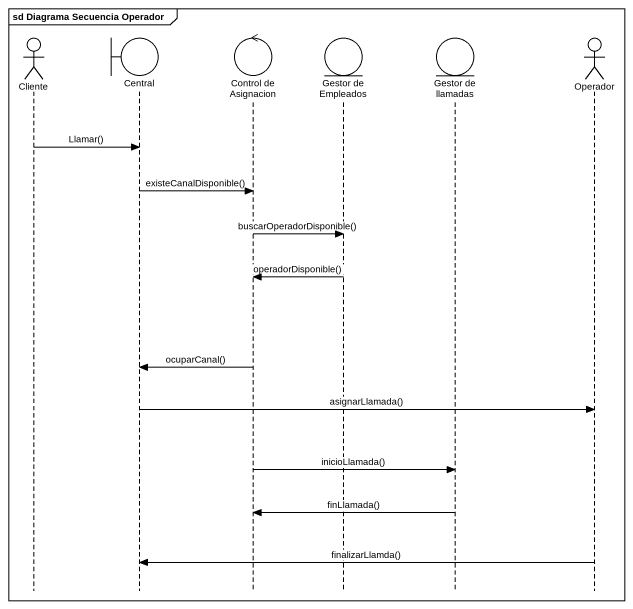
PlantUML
@startuml
mainframe sd Diagrama Secuencia Operador
hide footbox
actor Cliente
boundary Central
control "Control de Asignacion" as Control_de_Asignacion
entity "Gestor de Empleados" as Gestor_de_Empleados
entity "Gestor de llamadas" as Gestor_de_llamadas
actor Operador

Cliente -> Central : Llamar()
Central -> Control_de_Asignacion : existeCanalDisponible()
Control_de_Asignacion -> Gestor_de_Empleados : buscarOperadorDisponible()
Gestor_de_Empleados -> Control_de_Asignacion : operadorDisponible()
Control_de_Asignacion -> Central : ocuparCanal()
Central -> Operador : asignarLlamada()
Control_de_Asignacion -> Gestor_de_llamadas : inicioLlamada()
Gestor_de_llamadas -> Control_de_Asignacion : finLlamada()
Operador -> Central : finalizarLlamda()
@enduml
